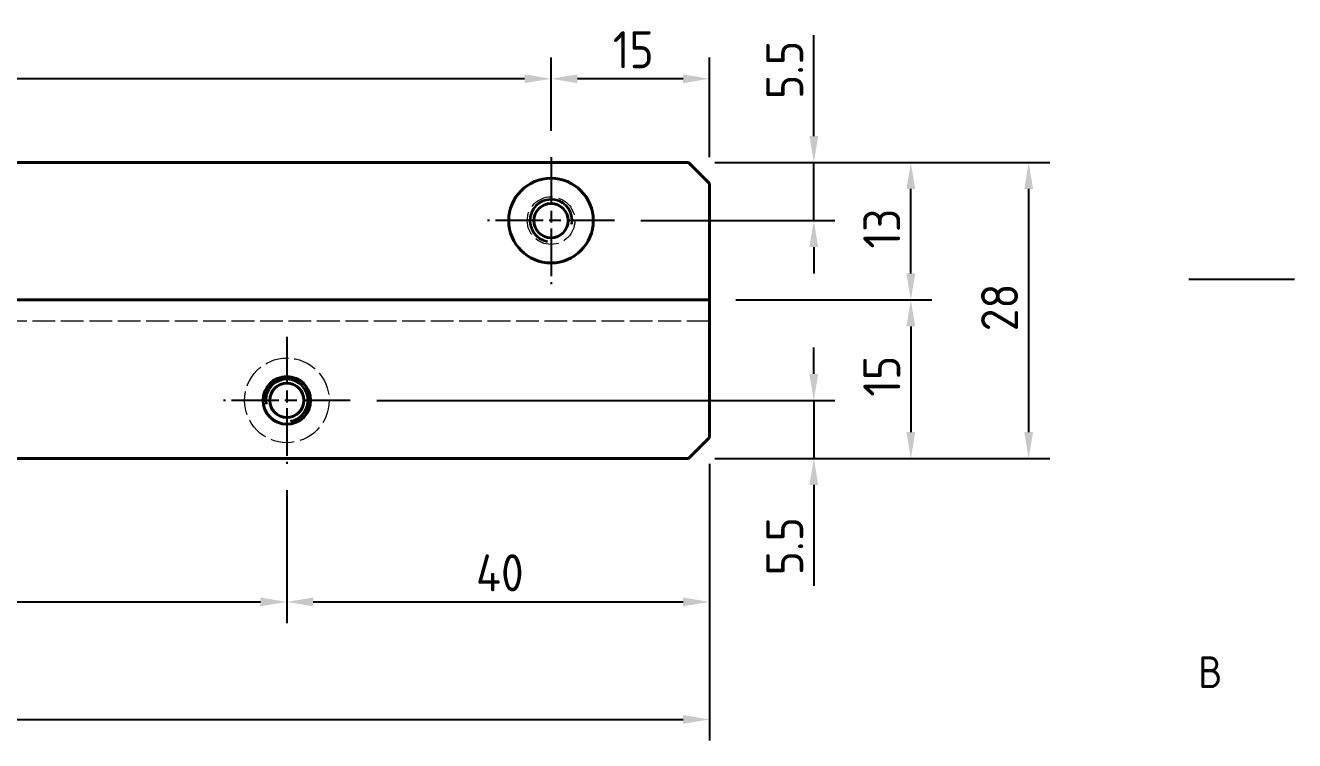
# Model space of a CAD drawing. Header units: millimetres. Extents: x 0 to 420, y 0 to 297.
# Drawn here: x 299.9 to 420, y 104.9 to 172.5 of the extents above; entities that cross this region are included whole.
import ezdxf

# ---------------------------------------------------------------- set-up
doc = ezdxf.new("R2010")
doc.units = ezdxf.units.MM
doc.linetypes.add('CHAIN', pattern=[0.35429999999999995, 0.2362, -0.0295, 0.0591, -0.0295])
doc.linetypes.add('DASHED', pattern=[0.2067, 0.1654, -0.0413])
doc.layers.get('0').update_dxf_attribs({"color": 3, "lineweight": 25})
for name, color, linetype, lineweight in [('가려진 것(ISO)', 2, 'DASHED', 18), ('가시적인 것(ISO)', 3, 'Continuous', 40), ('가시적인 좁은 것(ISO)', 3, 'Continuous', 35), ('경계(ISO)', 7, 'Continuous', 25), ('중심 표식(ISO)', 1, 'Continuous', 25), ('치수(ISO)', 2, 'Continuous', 25)]:
    doc.layers.add(name, color=color, linetype=linetype, lineweight=lineweight)
doc.styles.add('문자 텍스트_PSTEK_POSCO', font='isocp.shx')
doc.styles.add('치수 텍스트_PSTEK_POSCO', font='isocp.shx')
doc.dimstyles.new('치수_PSTEK_POSCO', dxfattribs={"dimtxt": 3.5, "dimasz": 2.5, "dimexe": 2, "dimexo": 2.5, "dimgap": 1, "dimtad": 1, "dimrnd": 1e-08, "dimdsep": 46, "dimtxsty": '치수 텍스트_PSTEK_POSCO', "dimcen": 0.09, "dimdle": 10, "dimclrd": 7, "dimclre": 7, "dimclrt": 2, "dimadec": 1, "dimazin": 2, "dimtfac": 1, "dimtmove": 0, "dimatfit": 3, "dimfxl": 0, "dimtolj": 1, "dimlwd": -1, "dimlwe": -1, "dimarcsym": 0})

# ---------------------------------------------------------------- blocks, each defined once
blk = doc.blocks.new('경계 Default Border')
at = {"layer": '경계(ISO)', "flags": 128}
blk.add_lwpolyline([(420, 148.5000038146973), (410, 148.5000038146973)], dxfattribs=at)
at = {"layer": '경계(ISO)', "color": 2, "insert": (410.878270202895, 109.8463944559917), "char_height": 3.00000011920929, "attachment_point": 7, "style": '문자 텍스트_PSTEK_POSCO'}
blk.add_mtext('B', dxfattribs=at)
blk = doc.blocks.new('*D23')
at = {"layer": 'Defpoints', "color": 0}
for p in [(14.62867398294584, 133.5556179571108), (364.6286739829458, 133.5556179571108), (364.6286739829458, 106.879580358754)]:
    blk.add_point(p, dxfattribs=at)
at = {"layer": '치수(ISO)', "color": 7}
for p, q in [((14.62867398294584, 131.0556179571108), (14.62867398294584, 104.879580358754)), ((364.6286739829458, 131.0556179571108), (364.6286739829458, 104.879580358754)), ((17.12867398294584, 106.879580358754), (362.1286739829458, 106.879580358754))]:
    blk.add_line(p, q, dxfattribs=at)
for points in [[(17.12867398294584, 107.2962470254206), (17.12867398294584, 106.4629136920873), (14.62867398294584, 106.879580358754)], [(362.1286739829458, 107.2962470254206), (362.1286739829458, 106.4629136920873), (364.6286739829458, 106.879580358754)]]:
    blk.add_solid(points, dxfattribs=at)
at = {"layer": '치수(ISO)', "color": 2, "insert": (186.4772960301899, 109.629580358754), "char_height": 3.5, "attachment_point": 4, "style": '치수 텍스트_PSTEK_POSCO'}
blk.add_mtext('\\A1;350', dxfattribs=at)
blk = doc.blocks.new('*D26')
at = {"layer": 'Defpoints', "color": 0}
for p in [(189.6286739829459, 131.5556179571108), (324.6286739829458, 131.0556179571108), (324.6286739829458, 117.9954239502865)]:
    blk.add_point(p, dxfattribs=at)
at = {"layer": '치수(ISO)', "color": 7}
for p, q in [((189.6286739829459, 129.0556179571108), (189.6286739829459, 115.9954239502865)), ((324.6286739829458, 128.5556179571108), (324.6286739829458, 115.9954239502865)), ((192.1286739829459, 117.9954239502865), (322.1286739829458, 117.9954239502865))]:
    blk.add_line(p, q, dxfattribs=at)
for points in [[(192.1286739829459, 118.4120906169531), (192.1286739829459, 117.5787572836198), (189.6286739829459, 117.9954239502865)], [(322.1286739829458, 118.4120906169531), (322.1286739829458, 117.5787572836198), (324.6286739829458, 117.9954239502865)]]:
    blk.add_solid(points, dxfattribs=at)
at = {"layer": '치수(ISO)', "color": 2, "insert": (254.2561866095306, 120.7454239502865), "char_height": 3.5, "attachment_point": 4, "style": '치수 텍스트_PSTEK_POSCO'}
blk.add_mtext('\\A1;135', dxfattribs=at)
blk = doc.blocks.new('*D27')
at = {"layer": 'Defpoints', "color": 0}
for p in [(364.6286739829458, 133.5556179571108), (324.6286739829458, 131.0556179571108), (364.6286739829458, 117.9954239502865)]:
    blk.add_point(p, dxfattribs=at)
at = {"layer": '치수(ISO)', "color": 7}
for p, q in [((364.6286739829458, 131.0556179571108), (364.6286739829458, 115.9954239502865)), ((324.6286739829458, 128.5556179571108), (324.6286739829458, 115.9954239502865)), ((327.1286739829458, 117.9954239502865), (362.1286739829458, 117.9954239502865))]:
    blk.add_line(p, q, dxfattribs=at)
for points in [[(327.1286739829458, 118.4120906169531), (327.1286739829458, 117.5787572836198), (324.6286739829458, 117.9954239502865)], [(362.1286739829458, 118.4120906169531), (362.1286739829458, 117.5787572836198), (364.6286739829458, 117.9954239502865)]]:
    blk.add_solid(points, dxfattribs=at)
at = {"layer": '치수(ISO)', "color": 2, "insert": (342.5272960301899, 120.7454239502865), "char_height": 3.5, "attachment_point": 4, "style": '치수 텍스트_PSTEK_POSCO'}
blk.add_mtext('\\A1;40', dxfattribs=at)
blk = doc.blocks.new('*D28')
at = {"layer": 'Defpoints', "color": 0}
for p in [(349.6286739829458, 167.4718269726557), (349.6286739829458, 160.0556179571108), (364.6286739829458, 157.5556179571108)]:
    blk.add_point(p, dxfattribs=at)
at = {"layer": '치수(ISO)', "color": 7}
for p, q in [((349.6286739829458, 162.5556179571108), (349.6286739829458, 169.4718269726557)), ((364.6286739829458, 160.0556179571108), (364.6286739829458, 169.4718269726557)), ((362.1286739829458, 167.4718269726557), (352.1286739829458, 167.4718269726557))]:
    blk.add_line(p, q, dxfattribs=at)
for points in [[(352.1286739829458, 167.8884936393224), (352.1286739829458, 167.0551603059891), (349.6286739829458, 167.4718269726557)], [(362.1286739829458, 167.8884936393224), (362.1286739829458, 167.0551603059891), (364.6286739829458, 167.4718269726557)]]:
    blk.add_solid(points, dxfattribs=at)
at = {"layer": '치수(ISO)', "color": 2, "insert": (355.4811866095305, 170.2218269726557), "char_height": 3.5, "attachment_point": 4, "style": '치수 텍스트_PSTEK_POSCO'}
blk.add_mtext('\\A1;15', dxfattribs=at)
blk = doc.blocks.new('*D29')
at = {"layer": 'Defpoints', "color": 0}
for p in [(189.6286739829459, 167.4718269726557), (349.6286739829458, 160.0556179571108), (189.6286739829459, 159.5556179571108)]:
    blk.add_point(p, dxfattribs=at)
at = {"layer": '치수(ISO)', "color": 7}
for p, q in [((189.6286739829459, 162.0556179571108), (189.6286739829459, 169.4718269726557)), ((349.6286739829458, 162.5556179571108), (349.6286739829458, 169.4718269726557)), ((347.1286739829458, 167.4718269726557), (192.1286739829459, 167.4718269726557))]:
    blk.add_line(p, q, dxfattribs=at)
for points in [[(192.1286739829459, 167.8884936393224), (192.1286739829459, 167.0551603059891), (189.6286739829459, 167.4718269726557)], [(347.1286739829458, 167.8884936393224), (347.1286739829458, 167.0551603059891), (349.6286739829458, 167.4718269726557)]]:
    blk.add_solid(points, dxfattribs=at)
at = {"layer": '치수(ISO)', "color": 2, "insert": (266.82729603019, 170.2218269726557), "char_height": 3.5, "attachment_point": 4, "style": '치수 텍스트_PSTEK_POSCO'}
blk.add_mtext('\\A1;160', dxfattribs=at)
blk = doc.blocks.new('*D32')
at = {"layer": 'Defpoints', "color": 0}
for p in [(362.6286739829459, 159.5556179571108), (355.6286739829459, 154.0556179571108), (374.4966723006331, 154.0556179571108)]:
    blk.add_point(p, dxfattribs=at)
at = {"layer": '치수(ISO)', "color": 7}
for p, q in [((374.4966723006331, 162.0556179571108), (374.4966723006331, 171.6005927039414)), ((365.1286739829459, 159.5556179571108), (376.4966723006331, 159.5556179571108)), ((374.4966723006331, 154.0556179571108), (374.4966723006331, 159.5556179571108)), ((358.1286739829459, 154.0556179571108), (376.4966723006331, 154.0556179571108)), ((374.4966723006331, 151.5556179571108), (374.4966723006331, 149.0556179571108))]:
    blk.add_line(p, q, dxfattribs=at)
for points in [[(374.0800056339664, 162.0556179571108), (374.9133389672998, 162.0556179571108), (374.4966723006331, 159.5556179571108)], [(374.0800056339664, 151.5556179571108), (374.9133389672998, 151.5556179571108), (374.4966723006331, 154.0556179571108)]]:
    blk.add_solid(points, dxfattribs=at)
at = {"layer": '치수(ISO)', "color": 2, "insert": (371.746672300633, 165.5556179571109), "char_height": 3.5, "attachment_point": 4, "rotation": 90, "style": '치수 텍스트_PSTEK_POSCO'}
blk.add_mtext('\\A1;5.5', dxfattribs=at)
blk = doc.blocks.new('*D33')
at = {"layer": 'Defpoints', "color": 0}
for p in [(362.6286739829459, 159.5556179571108), (394.8317849433521, 159.5556179571108), (362.6286739829459, 131.5556179571108)]:
    blk.add_point(p, dxfattribs=at)
at = {"layer": '치수(ISO)', "color": 7}
for p, q in [((365.1286739829459, 159.5556179571108), (396.8317849433521, 159.5556179571108)), ((394.8317849433521, 134.0556179571108), (394.8317849433521, 157.0556179571108)), ((365.1286739829459, 131.5556179571108), (396.8317849433521, 131.5556179571108))]:
    blk.add_line(p, q, dxfattribs=at)
for points in [[(394.4151182766855, 157.0556179571108), (395.2484516100188, 157.0556179571108), (394.8317849433521, 159.5556179571108)], [(394.4151182766855, 134.0556179571108), (395.2484516100188, 134.0556179571108), (394.8317849433521, 131.5556179571108)]]:
    blk.add_solid(points, dxfattribs=at)
at = {"layer": '치수(ISO)', "color": 2, "insert": (392.0814404551631, 143.5861789807328), "char_height": 3.5, "attachment_point": 4, "rotation": 90, "style": '치수 텍스트_PSTEK_POSCO'}
blk.add_mtext('\\A1;28', dxfattribs=at)
blk = doc.blocks.new('*D34')
at = {"layer": 'Defpoints', "color": 0}
for p in [(362.6286739829459, 159.5556179571108), (383.6802715586352, 159.5556179571108), (364.6286739829458, 146.5556179571108)]:
    blk.add_point(p, dxfattribs=at)
at = {"layer": '치수(ISO)', "color": 7}
for p, q in [((365.1286739829459, 159.5556179571108), (385.6802715586352, 159.5556179571108)), ((383.6802715586352, 149.0556179571108), (383.6802715586352, 157.0556179571108)), ((367.1286739829458, 146.5556179571108), (385.6802715586352, 146.5556179571108))]:
    blk.add_line(p, q, dxfattribs=at)
for points in [[(383.2636048919685, 157.0556179571108), (384.0969382253019, 157.0556179571108), (383.6802715586352, 159.5556179571108)], [(383.2636048919685, 149.0556179571108), (384.0969382253019, 149.0556179571108), (383.6802715586352, 146.5556179571108)]]:
    blk.add_solid(points, dxfattribs=at)
at = {"layer": '치수(ISO)', "color": 2, "insert": (380.9302715586351, 151.4081305836955), "char_height": 3.5, "attachment_point": 4, "rotation": 90, "style": '치수 텍스트_PSTEK_POSCO'}
blk.add_mtext('\\A1;13', dxfattribs=at)
blk = doc.blocks.new('*D35')
at = {"layer": 'Defpoints', "color": 0}
for p in [(364.6286739829458, 146.5556179571108), (362.6286739829459, 131.5556179571108), (383.6802715586352, 131.5556179571108)]:
    blk.add_point(p, dxfattribs=at)
at = {"layer": '치수(ISO)', "color": 7}
for p, q in [((367.1286739829458, 146.5556179571108), (385.6802715586352, 146.5556179571108)), ((383.6802715586352, 144.0556179571108), (383.6802715586352, 134.0556179571108)), ((365.1286739829459, 131.5556179571108), (385.6802715586352, 131.5556179571108))]:
    blk.add_line(p, q, dxfattribs=at)
for points in [[(383.2636048919685, 144.0556179571108), (384.0969382253019, 144.0556179571108), (383.6802715586352, 146.5556179571108)], [(383.2636048919685, 134.0556179571108), (384.0969382253019, 134.0556179571108), (383.6802715586352, 131.5556179571108)]]:
    blk.add_solid(points, dxfattribs=at)
at = {"layer": '치수(ISO)', "color": 2, "insert": (380.9302715586351, 137.4081305836955), "char_height": 3.5, "attachment_point": 4, "rotation": 90, "style": '치수 텍스트_PSTEK_POSCO'}
blk.add_mtext('\\A1;15', dxfattribs=at)
blk = doc.blocks.new('*D36')
at = {"layer": 'Defpoints', "color": 0}
for p in [(330.6286739829459, 137.0556179571108), (362.6286739829459, 131.5556179571108), (374.4966723006331, 131.5556179571108)]:
    blk.add_point(p, dxfattribs=at)
at = {"layer": '치수(ISO)', "color": 7}
for p, q in [((374.4966723006331, 139.5556179571108), (374.4966723006331, 142.0556179571108)), ((333.1286739829459, 137.0556179571108), (376.4966723006331, 137.0556179571108)), ((374.4966723006331, 137.0556179571108), (374.4966723006331, 131.5556179571108)), ((365.1286739829459, 131.5556179571108), (376.4966723006331, 131.5556179571108)), ((374.4966723006331, 129.0556179571108), (374.496672300633, 119.5106432102802))]:
    blk.add_line(p, q, dxfattribs=at)
for points in [[(374.0800056339664, 139.5556179571108), (374.9133389672998, 139.5556179571108), (374.4966723006331, 137.0556179571108)], [(374.0800056339664, 129.0556179571108), (374.9133389672998, 129.0556179571108), (374.4966723006331, 131.5556179571108)]]:
    blk.add_solid(points, dxfattribs=at)
at = {"layer": '치수(ISO)', "color": 2, "insert": (371.746672300633, 120.5106432102803), "char_height": 3.5, "attachment_point": 4, "rotation": 90, "style": '치수 텍스트_PSTEK_POSCO'}
blk.add_mtext('\\A1;5.5', dxfattribs=at)

msp = doc.modelspace()

# ---------------------------------------------------------------- linework, layer by layer
at = {"layer": '가려진 것(ISO)', "ltscale": 13.02519416809082}
msp.add_line((364.6286739829458, 144.5556179571108), (14.62867398294584, 144.5556179571108), dxfattribs=at)
at = {"layer": '가려진 것(ISO)', "ltscale": 13.67892265319824}
msp.add_circle((349.6286739829458, 154.0556179571108), 2.25, dxfattribs=at)
at = {"layer": '가려진 것(ISO)', "ltscale": 13.51004695892334}
msp.add_circle((324.6286739829458, 137.0556179571108), 4, dxfattribs=at)
at = {"layer": '가시적인 것(ISO)'}
for p, q in [((362.6286739829459, 159.5556179571108), (16.62867398294594, 159.5556179571108)), ((362.6286739829459, 159.5556179571108), (364.6286739829458, 157.5556179571108)), ((364.6286739829458, 157.5556179571108), (364.6286739829458, 148.5556179571108)), ((364.6286739829458, 148.5556179571108), (364.6286739829458, 146.5556179571108)), ((14.62867398294584, 146.5556179571108), (364.6286739829458, 146.5556179571108)), ((364.6286739829458, 142.5556179571108), (364.6286739829458, 146.5556179571108)), ((364.6286739829458, 142.5556179571108), (364.6286739829458, 133.5556179571108)), ((364.6286739829458, 133.5556179571108), (362.6286739829459, 131.5556179571108)), ((362.6286739829459, 131.5556179571108), (16.62867398294594, 131.5556179571108))]:
    msp.add_line(p, q, dxfattribs=at)
for centre, radius in [((349.6286739829458, 154.0556179571108), 4), ((349.6286739829458, 154.0556179571108), 1.621), ((324.6286739829458, 137.0556179571108), 2.25), ((324.6286739829458, 137.0556179571108), 1.621)]:
    msp.add_circle(centre, radius, dxfattribs=at)
at = {"layer": '가시적인 좁은 것(ISO)'}
for centre, radius, start, end in [((349.6286739829458, 154.0556179571108), 1.999999999999998, 350.0000000000007, 259.9999999999498), ((324.6286739829458, 137.0556179571108), 2.000000000000006, 280.0000000000501, 189.9999999999969)]:
    msp.add_arc(centre, radius, start, end, dxfattribs=at)
at = {"layer": '중심 표식(ISO)', "linetype": 'CHAIN', "ltscale": 19.05165100097656}
for p, q in [((349.6286739829458, 160.0556179571108), (349.6286739829458, 148.0556179571108)), ((355.6286739829459, 154.0556179571108), (343.6286739829458, 154.0556179571108)), ((324.6286739829458, 143.0556179571108), (324.6286739829458, 131.0556179571108)), ((330.6286739829459, 137.0556179571108), (318.6286739829458, 137.0556179571108))]:
    msp.add_line(p, q, dxfattribs=at)

# ---------------------------------------------------------------- block references
msp.add_blockref('경계 Default Border', (0, 0))

# ---------------------------------------------------------------- dimensions: what is measured, and where the dimension line sits
at = {"layer": '치수(ISO)', "color": 7}
for base, p1, p2, angle, override, picture, middle in [((189.6286739829459, 167.4718269726557), (349.6286739829458, 160.0556179571108), (189.6286739829459, 159.5556179571108), 180, {"dimdec": 2, "dimtp": 0, "dimtm": -0, "dimtdec": 2, "dimtofl": 0, "dimatfit": 1}, '*D29', (269.6286739829459, 167.4718269726557)), ((349.6286739829458, 167.4718269726557), (364.6286739829458, 157.5556179571108), (349.6286739829458, 160.0556179571108), 180, {"dimdec": 2, "dimtp": 0, "dimtm": -0, "dimtdec": 2, "dimtofl": 0, "dimatfit": 1}, '*D28', (357.1286739829458, 167.4718269726557)), ((374.4966723006331, 154.0556179571108), (362.6286739829459, 159.5556179571108), (355.6286739829459, 154.0556179571108), 90, {"dimdec": 2, "dimtp": 0, "dimtm": -0, "dimtdec": 2, "dimtofl": 1, "dimatfit": 1}, '*D32', (374.496672300633, 168.0781053305261)), ((394.8317849433521, 159.5556179571108), (362.6286739829459, 131.5556179571108), (362.6286739829459, 159.5556179571108), 90, {"dimdec": 2, "dimtp": 0, "dimtm": -0, "dimtdec": 2, "dimtofl": 0, "dimatfit": 1}, '*D33', (394.8317849433521, 145.5556179571108)), ((383.6802715586352, 159.5556179571108), (364.6286739829458, 146.5556179571108), (362.6286739829459, 159.5556179571108), 270, {"dimdec": 2, "dimtp": 0, "dimtm": -0, "dimtdec": 2, "dimtofl": 0, "dimatfit": 1}, '*D34', (383.6802715586351, 153.0556179571108)), ((383.6802715586352, 131.5556179571108), (364.6286739829458, 146.5556179571108), (362.6286739829459, 131.5556179571108), 270, {"dimdec": 2, "dimtp": 0, "dimtm": -0, "dimtdec": 2, "dimtofl": 0, "dimatfit": 1}, '*D35', (383.6802715586351, 139.0556179571108)), ((374.4966723006331, 131.5556179571108), (330.6286739829459, 137.0556179571108), (362.6286739829459, 131.5556179571108), 90, {"dimdec": 2, "dimtp": 0, "dimtm": -0, "dimtdec": 2, "dimtofl": 1, "dimatfit": 1}, '*D36', (374.496672300633, 123.0331305836955)), ((364.6286739829458, 106.879580358754), (14.62867398294584, 133.5556179571108), (364.6286739829458, 133.5556179571108), 180, {"dimdec": 2, "dimtp": 0, "dimtm": -0, "dimtdec": 2, "dimtofl": 0, "dimatfit": 1}, '*D23', (189.6286739829458, 106.879580358754)), ((364.6286739829458, 117.9954239502865), (324.6286739829458, 131.0556179571108), (364.6286739829458, 133.5556179571108), 180, {"dimdec": 2, "dimtp": 0, "dimtm": -0, "dimtdec": 2, "dimtofl": 0, "dimatfit": 1}, '*D27', (344.6286739829458, 117.9954239502865)), ((324.6286739829458, 117.9954239502865), (189.6286739829459, 131.5556179571108), (324.6286739829458, 131.0556179571108), 180, {"dimdec": 2, "dimtp": 0, "dimtm": -0, "dimtdec": 2, "dimtofl": 0, "dimatfit": 1}, '*D26', (257.1286739829459, 117.9954239502865))]:
    dim = msp.add_linear_dim(base=base, p1=p1, p2=p2, angle=angle, dimstyle='치수_PSTEK_POSCO', override=override, dxfattribs=at)
    dim.commit()
    dim.dimension.update_dxf_attribs({"geometry": picture, "text_midpoint": middle, "dimtype": 160})

doc.saveas('drawing.dxf')
